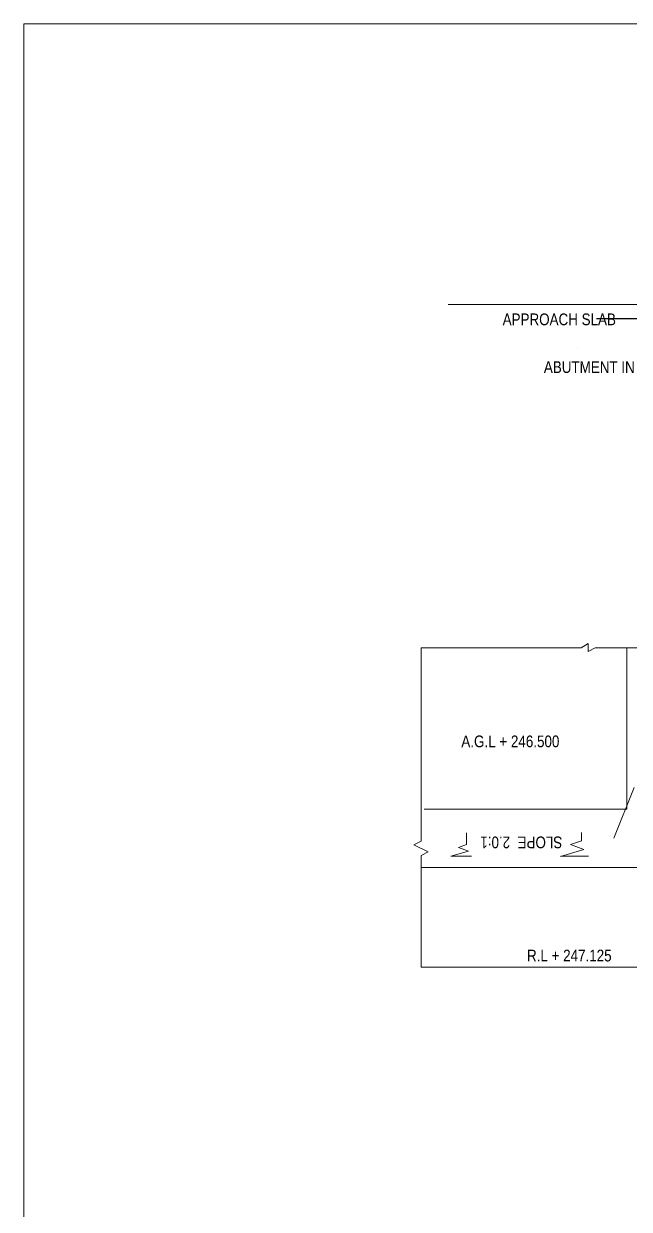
# Model space of a CAD drawing. Header units: millimetres. Extents: x 449716 to 511022, y -37103 to 8494.
# Drawn here: x 449716 to 462651, y -16843 to 8493 of the extents above; entities that cross this region are included whole.
import ezdxf

# ---------------------------------------------------------------- set-up
doc = ezdxf.new("R2010")
doc.units = ezdxf.units.MM
doc.header["$LTSCALE"] = 300
doc.header["$MEASUREMENT"] = 0
doc.layers.add('MAIN', color=7, linetype='Continuous')
doc.styles.add('ARIAL NARROW', font='ARIALN.TTF', dxfattribs={"height": 250})
doc.dimstyles.new('STANDARD$7', dxfattribs={"dimtxt": 2, "dimasz": 2, "dimexe": 1.25, "dimexo": 0.625, "dimtad": 1, "dimdec": 0, "dimlfac": 0.5, "dimdsep": 46, "dimtxsty": 'ARIAL NARROW', "dimcen": 2.5, "dimdle": 0.1, "dimse1": 1, "dimse2": 1, "dimadec": 0, "dimazin": 0, "dimtfac": 1, "dimtdec": 0, "dimtmove": 0, "dimatfit": 3, "dimfxl": 1, "dimtolj": 1, "dimtzin": 0, "dimarcsym": 0})

msp = doc.modelspace()

# ---------------------------------------------------------------- linework, layer by layer
at = {"color": 0, "linetype": 'ByBlock', "lineweight": 9}
msp.add_line((462756.7, -7828.5), (462321.5, -8915.5), dxfattribs=at)
at = {"layer": 'MAIN', "color": 0, "lineweight": 9}
for p, q in [((449716, 8493.5), (511022, 8493.5)), ((449716, 8493.5), (449716, -37103)), ((473422.5, 2490.8), (458780, 2490.8)), ((461625.7, -4843.8), (461775.7, -4755.1)), ((461775.7, -4755.1), (461775.7, -4920.3)), ((458203.4, -4843.9), (461625.7, -4843.8)), ((458203.4, -4843.9), (458203.4, -8975.1)), ((458203.5, -4843.9), (458203.5, -8975)), ((461775.7, -4920.3), (461925.7, -4843.8)), ((461925.7, -4843.8), (474601.3, -4843.8)), ((462596.6, -4840.9), (462596.5, -8290)), ((462596, -8290.5), (458269.5, -8290.7)), ((459177.2, -9048.5), (459176.1, -8799.3)), ((461629.2, -8970.6), (461627.7, -8789.6)), ((458051.8, -9052.4), (458203.5, -8975)), ((458355.2, -9207), (458051.8, -9052.4)), ((459002.1, -9108.5), (459177.2, -9048.5)), ((459213.5, -9188.7), (459002.1, -9108.5)), ((461395.7, -9050.7), (461629.2, -8970.6)), ((461677.5, -9157.6), (461395.7, -9050.7)), ((458355.2, -9207.2), (458203.4, -9284.4)), ((458203.4, -9284.4), (458203.4, -11666.3)), ((458839.8, -9297.2), (459213.5, -9188.7)), ((458839.8, -9297.2), (459279.5, -9297.2)), ((461179.3, -9302.3), (461677.5, -9157.6)), ((461191.8, -9298.7), (461778.1, -9298.7)), ((458203.4, -9540.1), (485791.9, -9541.4)), ((485791.9, -11666.2), (458203.4, -11666.3))]:
    msp.add_line(p, q, dxfattribs=at)
msp.add_arc((461542.9, 1566.3), 0.5, 270, 296.56505, dxfattribs=at)

# ---------------------------------------------------------------- texts
at = {"layer": 'MAIN', "color": 0, "lineweight": 9, "style": 'ARIAL NARROW'}
for s, p in [('A.G.L + 246.500', (459064.1, -6968.5)), ('R.L + 247.125', (460466.3, -11545.7))]:
    msp.add_text(s, height=250, rotation=360, dxfattribs=at).set_placement(p)
at = {"layer": 'MAIN', "color": 0, "lineweight": 9, "char_height": 250, "style": 'ARIAL NARROW'}
for s, insert, attachment_point in [('APPROACH SLAB', (459946.8, 2173.8), 4), ('ABUTMENT IN CC M15', (463897.4, 1153.3), 6)]:
    msp.add_mtext(s, dxfattribs=dict(at, insert=insert, attachment_point=attachment_point))
at = {"layer": 'MAIN', "color": 0, "lineweight": 9, "insert": (461220.3, -8999.8), "char_height": 250, "attachment_point": 4, "rotation": 180, "style": 'ARIAL NARROW'}
msp.add_mtext('SLOPE  2.0:1', dxfattribs=at)

# ---------------------------------------------------------------- leaders
at = {"layer": 'MAIN', "color": 0, "lineweight": 9}
msp.add_leader([(463610.4, 2188.2), (461954.3, 2188)], dimstyle='STANDARD$7', override={"dimtxt": 200, "dimasz": 200, "dimexe": 0.18, "dimexo": 0.0625, "dimgap": 0.09, "dimtad": 0, "dimtoh": 1, "dimlfac": 1, "dimzin": 0, "dimcen": 0.09, "dimtdec": 4, "dimtofl": 0}, dxfattribs=at)

doc.saveas('drawing.dxf')
